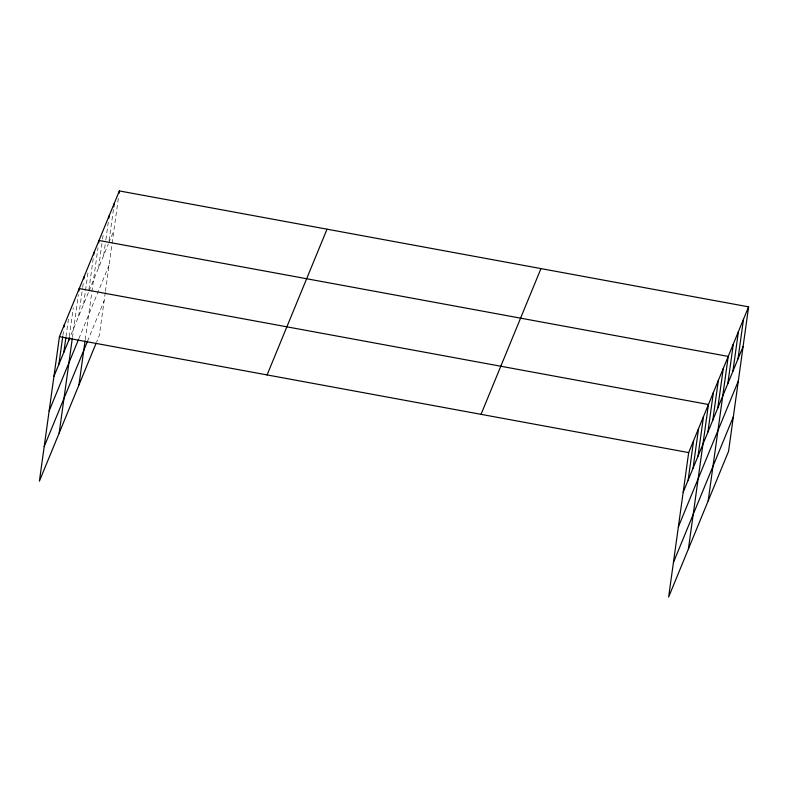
<?xml version="1.0" encoding="UTF-8"?>
<svg xmlns="http://www.w3.org/2000/svg" width="788" height="788" viewBox="0 0 788 788"><rect width="100%" height="100%" fill="white"/><g stroke="black" fill="none" stroke-linecap="round" stroke-linejoin="round"><path stroke-width="0.59" stroke-dasharray="3.94 2.96" d="M62.892 335.461L63.562 330.655M66.005 336.653L68.497 318.638M69.275 336.653L73.274 307.812M72.437 337.461L78.386 294.584M78.662 316.205L82.504 288.575M82.661 287.374L83.331 282.567M83.607 304.188L88.276 270.54M93.22 258.513L88.552 292.161L69.679 338.072M85.232 339.677L91.733 292.821M91.891 291.668L97.998 247.698M98.589 267.753L102.42 240.113M102.588 238.912L103.09 235.307M103.681 255.361L105.681 240.941M105.848 239.739L108.517 220.522M109.108 240.576L113.442 209.332M105.277 292.506L99.327 335.412L96.54 342.169M105.444 291.324L111.945 244.428M112.113 243.275L118.535 196.941M89.005 291.067L108.311 244.103M108.774 242.98L113.866 230.588M78.81 338.781L109.069 265.182M87.458 341.362L104.124 300.819"/><path stroke-width="1.18" d="M748.6 306.847L688.673 452.588L668.628 597.068L728.555 451.327L748.6 306.847L119.372 190.932L59.445 336.673L39.4 481.153L96.077 343.302M58.893 364.302L62.725 336.663M64.055 327.05L64.389 324.646M63.838 352.275L65.837 337.855M68.773 340.258L69.108 337.855M59.179 433.055L72.279 338.613M78.889 290.979L79.224 288.575L708.451 404.49L688.407 548.97M83.833 278.962L84.168 276.558M93.723 254.908L94.058 252.505M78.948 384.968L85.065 340.869M98.667 242.891L98.992 240.488L728.23 356.403L708.176 500.882M108.852 218.118L109.187 215.715M113.777 206.929L114.28 203.324M119.037 193.336L119.372 190.932M688.121 480.217L693.617 440.561M693.066 468.19L698.562 428.534M698.01 456.163L703.507 416.517M707.89 432.119L713.396 392.463M712.835 420.093L718.341 380.446M717.779 408.076L723.285 368.42M727.817 383.667L733.323 344.011M732.909 371.276L738.415 331.62M738.001 358.885L743.508 319.239M53.948 376.329L69.679 338.072M49.142 410.922L78.357 339.874M44.197 446.56L87.458 341.362M267.093 374.921L327.02 229.19M481.035 414.33L540.952 268.6M683.176 492.234L743.094 346.503M678.379 526.827L738.297 381.096M673.425 562.474L733.352 416.734M59.445 336.673L688.673 452.588"/></g></svg>
